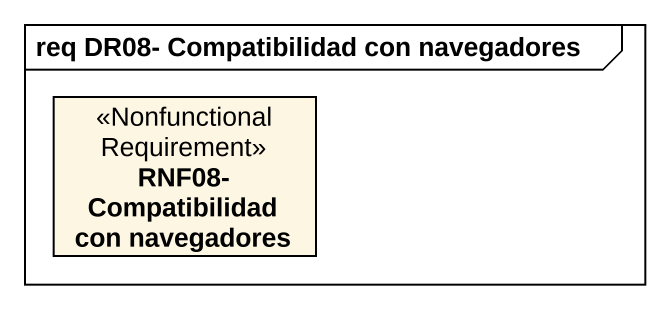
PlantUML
@startuml
mainframe req DR08- Compatibilidad con navegadores
hide circle
hide empty members
class "RNF08- Compatibilidad con navegadores" as RNF08_Compatibilidad_con <<NonfunctionalRequirement>>
@enduml
